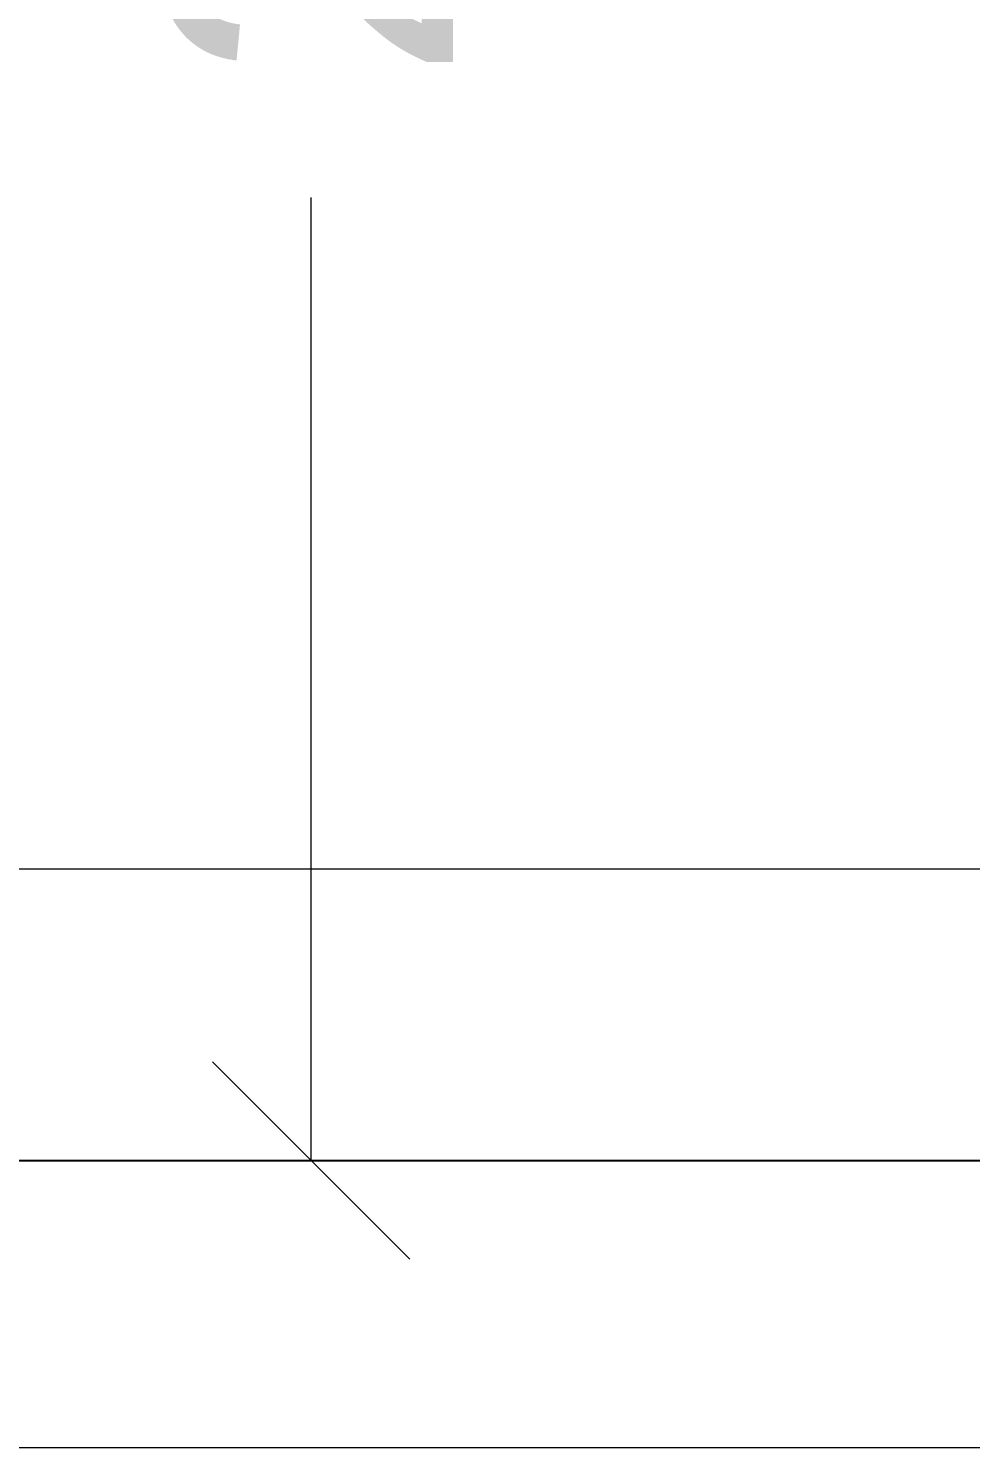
# Model space of a CAD drawing. Header units: metres. Extents: x -355 to 973, y -73 to 238.
# Drawn here: x 514.318 to 514.974, y 91.404 to 92.393 of the extents above; entities that cross this region are included whole.
import ezdxf

# ---------------------------------------------------------------- set-up
doc = ezdxf.new("R2010")
doc.units = ezdxf.units.M
doc.header["$LTSCALE"] = 3
doc.header["$MEASUREMENT"] = 0
doc.linetypes.add('1', pattern=[30, 6, 6, 6, 6, 6])
doc.linetypes.add('ACAD_ISO02W100', pattern=[15, 12, -3])
doc.layers.add('05', color=21, linetype='Continuous', lineweight=5)
doc.layers.add('4', color=4, linetype='ACAD_ISO02W100')
doc.styles.get("Standard").update_dxf_attribs({"font": 'arial.ttf'})
doc.dimstyles.new('ahmad', dxfattribs={"dimtxt": 0.2, "dimasz": 0.1375, "dimexe": 0, "dimexo": 0.0625, "dimgap": 0.09, "dimtad": 0, "dimzin": 0, "dimdsep": 46, "dimtxsty": 'Standard', "dimblk": 'OBLIQUE', "dimcen": 0.09, "dimclrd": 245, "dimclrt": 61, "dimadec": 0, "dimazin": 0, "dimtfac": 1, "dimtofl": 0, "dimtmove": 0, "dimatfit": 3, "dimldrblk": 'OBLIQUE', "dimfxl": 0, "dimfxlon": 1, "dimtolj": 1, "dimtzin": 0, "dimlwd": 13, "dimarcsym": 0})

# ---------------------------------------------------------------- blocks, each defined once
blk = doc.blocks.new('_Oblique')
at = {"color": 0, "linetype": 'ByBlock', "lineweight": -2}
blk.add_line((-0.5, -0.5), (0.5, 0.5), dxfattribs=at)
blk = doc.blocks.new('*D858')
at = {"color": 245, "lineweight": 13, "transparency": 16777216}
for p, q in [((513.12129, 91.80727), (518.4036, 91.80727)), ((524.52129, 91.80727), (519.23899, 91.80727))]:
    blk.add_line(p, q, dxfattribs=at)
at = {"layer": 'Defpoints', "color": 0, "transparency": 16777216}
for p in [(513.12129, 91.80727), (513.12129, 91.60727), (524.52129, 91.60422)]:
    blk.add_point(p, dxfattribs=at)
at = {"color": 245, "lineweight": 13, "transparency": 16777216, "xscale": 0.1375, "yscale": 0.1375, "zscale": 0.1375, "rotation": 180}
blk.add_blockref('_Oblique', (513.12129, 91.80727), dxfattribs=at)
at = {"color": 245, "lineweight": 13, "transparency": 16777216, "xscale": 0.1375, "yscale": 0.1375, "zscale": 0.1375}
blk.add_blockref('_Oblique', (524.52129, 91.80727), dxfattribs=at)
at = {"color": 61, "transparency": 16777216, "insert": (518.82129, 91.80727), "char_height": 0.2, "attachment_point": 5}
blk.add_mtext('\\A1;11.40', dxfattribs=at)
blk = doc.blocks.new('*D891')
at = {"layer": '4', "color": 245, "lineweight": 13, "transparency": 16777216}
for p, q in [((514.515, 93.65006), (514.515, 92.97935)), ((514.515, 91.60422), (514.515, 92.27493))]:
    blk.add_line(p, q, dxfattribs=at)
at = {"layer": 'Defpoints', "color": 0, "transparency": 16777216}
for p in [(514.27129, 93.65006), (514.12129, 91.60422), (514.515, 91.60422)]:
    blk.add_point(p, dxfattribs=at)
at = {"layer": '4', "color": 245, "lineweight": 13, "transparency": 16777216, "xscale": 0.1375, "yscale": 0.1375, "zscale": 0.1375}
for p, rotation in [((514.515, 93.65006), 90), ((514.515, 91.60422), 270)]:
    blk.add_blockref('_Oblique', p, dxfattribs=dict(at, rotation=rotation))
at = {"layer": '4', "color": 61, "transparency": 16777216, "insert": (514.515, 92.62714), "char_height": 0.2, "attachment_point": 5, "rotation": 90}
blk.add_mtext('\\A1;2.05', dxfattribs=at)

msp = doc.modelspace()

# ---------------------------------------------------------------- linework, layer by layer
msp.add_line((514.12129, 91.60422), (524.52129, 91.60422))
at = {"layer": '05', "color": 0, "linetype": '1'}
for points in [[(512.72129, 91.40422), (529.72129, 91.40422), (529.72129, 104.28122), (512.72129, 104.28122)], [(512.72129, 91.60422), (529.52129, 91.60422), (529.52129, 104.08122), (512.72129, 104.08122)]]:
    msp.add_lwpolyline(points, dxfattribs=at)

# ---------------------------------------------------------------- dimensions: what is measured, and where the dimension line sits
dim = msp.add_linear_dim(base=(513.12129, 91.80727), p1=(524.52129, 91.60422), p2=(513.12129, 91.60727), dimstyle='ahmad')
dim.commit()
dim.dimension.update_dxf_attribs({"geometry": '*D858', "text_midpoint": (518.82129, 91.80727)})
at = {"layer": '4', "color": 0}
dim = msp.add_linear_dim(base=(514.515, 91.60422), p1=(514.27129, 93.65006), p2=(514.12129, 91.60422), angle=270, dimstyle='ahmad', dxfattribs=at)
dim.commit()
dim.dimension.update_dxf_attribs({"geometry": '*D891', "text_midpoint": (514.515, 92.62714)})

doc.saveas('drawing.dxf')
